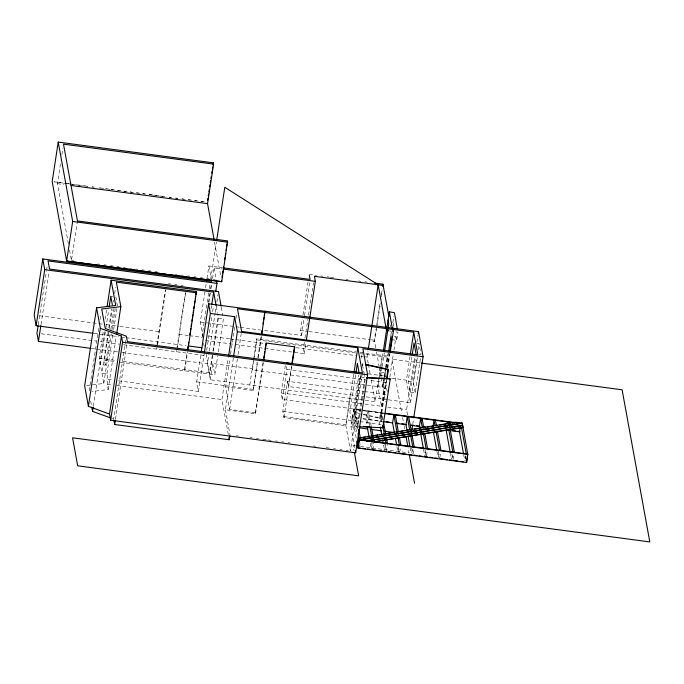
<?xml version="1.0" encoding="UTF-8"?>
<svg xmlns="http://www.w3.org/2000/svg" width="684" height="684" viewBox="0 0 684 684"><rect width="100%" height="100%" fill="white"/><g stroke="black" fill="none" stroke-linecap="round" stroke-linejoin="round"><path stroke-width="0.51" stroke-dasharray="3.42 2.56" d="M68.409 243.855L57.456 183.663L60.637 162.869M61.911 154.55L62.868 148.317M38.244 324.823L46.418 271.377M46.58 270.325L47.222 266.136M41.014 324.609L49.034 272.206M71.598 259.416L77.48 220.949M89.185 390.846L98.812 327.901M100.095 319.505L100.899 314.264M86.671 385.579L103.78 383.45L99.189 358.211L103.378 330.808M105.156 319.206L106.61 309.724M93.366 406.116L104.763 331.637M105.31 331.945L100.334 364.495L105.353 365.162L110.167 333.655M105.952 327.739L108.688 309.895M108.157 332.125L101.89 373.079L106.909 373.746L107.944 379.406L107.2 384.28L108.149 389.512L92.041 391.513M108.799 327.927L111.697 309.023M105.353 365.162L104.438 360.135L108.628 332.732M109.269 328.508L112.176 309.536M113.305 302.157L113.63 300.054M114.596 293.727L115.562 287.4M110.808 329.457L114.023 308.458M103.78 383.45L111.364 333.903M112.005 329.688L115.237 308.612M106.909 373.746L113.014 333.843M113.664 329.645L117.357 305.492L115.793 296.907M108.149 389.512L116.331 336.006M125.719 340.384L113.681 419.061L111.766 418.36M115.476 419.258L127.352 341.632M156.969 344.753L165.408 289.64M157.217 345.873L156.739 349.037L156.508 347.78M157.38 344.813L165.793 289.879M176.994 347.421L185.424 292.299M177.079 349.592L185.809 292.538M184.492 369.557L187.074 352.696M184.723 370.813L187.63 351.841M202.96 336.477L200.327 322.01L204.935 291.906M205.568 287.75L206.363 282.56M206.995 278.405L208.902 265.948L222.608 267.769M208.637 292.914L202.173 335.16L202.532 337.169M209.278 288.682L210.091 283.407M210.732 279.175L216.392 242.213M208.543 302.208L209.979 292.863M210.612 288.708L211.724 281.44M118.46 380.808L198.428 391.445L196.676 381.809L200.865 354.406M208.859 302.456L210.304 293.026M210.946 288.836L211.741 283.595M212.544 278.354L214.152 267.872L222.582 268.992M198.428 391.445L204.234 353.5M211.125 308.732L211.604 305.62M206.705 350.439L211.997 315.854M212.638 311.665L213.442 306.423M380.552 366.795L375.208 401.705L210.287 379.774L207.389 363.845L209.159 352.32M209.313 351.268L215.092 313.546M215.246 312.494L216.212 306.21M216.854 302.012L217.974 294.676M212.288 355.244L209.586 372.891L121.307 361.152M212.921 351.089L218.162 316.829M212.673 355.466L209.817 374.148L206.217 354.363M213.314 351.311L218.393 318.086L217.606 313.742M210.287 379.774L212.775 363.52L252.242 368.77L252.456 369.924L366.308 385.066M120.281 362.246L214.836 374.815L217.692 356.133M218.333 351.978L223.412 318.753L223.035 316.658M228.319 434.596L221.932 399.541L228.353 357.578M233.329 358.1L225.429 409.742L255.534 413.752L255.363 412.811L229.644 409.391L225.532 386.785L229.884 358.322M230.534 354.107L235.048 324.592M236.014 318.274L236.818 312.998M229.644 409.391L237.391 358.792M238.032 354.577L241.58 331.389M249.754 385.024L253.507 360.477M253.67 359.442L256.842 338.708L355.937 351.884M252.456 369.924L254.2 358.519M254.354 357.484L256.842 338.708M225.532 386.785L253.234 390.47L257.218 361.896M257.859 357.681L261.245 335.545M253.234 390.47L257.586 362.007M258.236 357.792L261.621 335.656M255.363 412.811L263.109 362.161M255.534 413.752L263.443 362.05M382.288 419.643L380.997 412.563L282.304 399.43L281.124 392.941L285.724 362.879M282.304 399.43L286.904 369.369L286.066 364.734M353.765 374.114L345.865 425.764L283.971 417.531L282.843 411.358L287.442 381.296L363.512 391.41M365.076 396.729L288.4 386.528L291.589 365.692M283.971 417.531L291.88 365.837M264.631 330.569L301.524 335.476L300.609 330.449L302.354 319.026M302.995 314.871L308.074 281.654M301.524 335.476L304.38 316.786M304.542 315.743L309.946 280.449M304.329 342.333L303.371 348.626L304.286 353.645L204.14 340.324M304.97 338.144L307.86 319.274M308.501 315.085L313.469 282.595M304.286 353.645L306.047 342.12M362.375 372.891L350.439 450.893L345.694 424.824L350.293 394.762M355.629 374.789L349.909 412.127L352.354 425.525L358.014 426.662L365.47 377.91L359.81 376.781L352.354 425.525M354.731 447.601L350.935 426.748L358.844 375.097M361.417 358.228L362.392 351.909M360.648 375.456L354.928 412.794L357.373 426.192L364.828 377.448L364.452 375.379M362.092 414.376L354.928 412.794L355.432 412.478L361.143 375.14M362.571 365.803L362.888 363.726L362.392 364.042L364.435 364.495M368.223 363.324L367.086 357.099L368.018 351.003M375.73 347.737L374.362 340.256L376.114 328.842M376.747 324.686L379.928 303.918M381.356 294.573L382.151 289.383M376.662 328.021L374.593 341.513L370.583 340.983M376.816 326.978L380.475 303.097M381.424 296.873L382.382 290.64M359.57 446.9L360.348 441.821M380.714 365.76L382.296 355.389L382.51 356.544M367.368 385.203L377.91 386.605L380.62 368.898M380.774 367.864L382.98 353.423M382.099 367.428L380.834 375.755L385.844 376.422L385.16 372.652L380.142 371.985M382.262 366.393L384.331 352.876M371.335 449.499L372.421 442.386M372.797 449.696L373.883 442.582M383.981 377.833L382.715 386.127L377.696 385.46L381.492 406.287L362.477 403.765M384.143 376.79L385.408 368.505M385.571 367.462L387.315 356.065L365.427 353.149M384.382 377.978L382.946 387.383L377.91 386.605M384.545 376.935L385.793 368.531M385.973 367.556L388.204 352.995M390.863 335.374L391.547 331.15M392.821 322.831L393.762 316.692M384.151 380.62L383.04 387.896L387.058 388.435M384.314 379.577L388.29 353.577M387.118 368.103L389.35 353.543M393.488 326.499L393.804 324.421L393.12 320.651M381.492 406.287L383.724 391.667L386.742 392.069M387.366 367.872L389.444 354.286M387.751 368.103L389.983 353.517M380.997 412.563L385.596 382.493L368.804 380.261M363.11 414.598L380.501 418.428L386.366 380.056M380.501 418.428L380.997 418.112L386.708 380.774M389.812 377.123L393.309 354.244M393.95 350.08L396.019 336.562L392 336.032M391.684 339.666L396.703 340.333L397.943 332.21L394.933 331.808M384.716 451.278L385.802 444.173M386.178 451.474L387.272 444.361M388.324 399.815L410.511 402.765L406.39 380.15L410.058 356.184M420.421 358.638L415.205 392.702L410.186 392.035L408.203 381.142L411.999 356.373M398.25 452.039L399.182 445.951M399.721 452.235L400.491 447.156M407.536 414.863L406.578 409.63L414.641 356.928M416.907 342.171L418.035 334.792M410.186 392.035L415.556 356.937M415.205 392.702L413.221 381.809L417.009 357.039M418.121 349.815L419.07 343.624L417.06 343.351M410.511 402.765L417.522 356.911M412.768 424.217L413.572 418.941M411.794 452.808L412.409 448.747M413.102 454.014L413.88 448.935M425.021 455.604L425.799 450.525M426.483 455.8L427.261 450.722M438.401 457.382L439.179 452.304M439.863 457.579L440.641 452.5M451.782 459.161L452.56 454.082M453.244 459.357L454.022 454.279M465.471 458.913L465.941 455.86M66.716 183.534L54.19 181.858L64.604 183.252M67.767 183.671L70.939 184.09M72 184.235L77.283 184.936M78.335 185.073L83.628 185.783M84.679 185.92L87.851 186.339L82.567 185.663M94.195 187.185L92.084 186.903L94.204 187.219M103.703 188.451L98.419 187.749L100.539 188.066M110.047 189.297L104.763 188.587L106.884 188.921M111.107 189.434L116.391 190.135M117.443 190.28L122.735 190.981M123.787 191.118L129.071 191.828M130.131 191.965L135.415 192.666M136.475 192.811L141.759 193.512M142.811 193.649L148.095 194.359M149.155 194.495L154.439 195.197M155.499 195.342L160.783 196.043M161.834 196.18L165.006 196.607M169.239 197.163L171.351 197.445M175.583 198.009L177.695 198.292M181.918 198.856L187.202 199.557M188.262 199.694L193.546 200.403M194.607 200.54L199.89 201.241M200.942 201.387L204.114 201.806M57.456 183.663L63.8 184.509M309.185 274.387L316.564 275.361M320.779 275.926L322.882 276.208M327.097 276.763L329.209 277.046M330.261 277.191L335.528 277.884M346.07 279.286L348.173 279.568M358.707 280.97L360.819 281.252M365.034 281.808L367.137 282.09M71.435 260.459L73.547 260.741M97.855 263.973L99.975 264.255M104.199 264.819L106.311 265.101M110.543 265.657L112.655 265.939M116.887 266.503L118.999 266.786M123.223 267.35L125.343 267.632M129.567 268.188L131.679 268.47M135.911 269.034L138.023 269.316M142.255 269.881L144.367 270.163M148.59 270.719L150.702 271.001M154.935 271.565L157.046 271.847M175.018 274.233L177.13 274.515M181.354 275.079L183.474 275.361M187.698 275.926L189.81 276.208M194.042 276.763L196.154 277.046M200.386 277.61L202.498 277.892M206.722 278.456L208.842 278.739M213.066 279.294L215.178 279.576M168.478 283.621L170.581 283.903M174.796 284.458L176.908 284.741M181.123 285.305L183.227 285.579M389.495 330.945L391.504 331.21M110.774 296.24L112.783 296.505M218.393 318.086L223.412 318.753M300.609 330.449L307.988 331.432M309.04 331.569L370.147 339.7M371.207 339.837L374.362 340.256M200.327 322.01L239.332 327.2M240.383 327.337L260.407 330.004M419.044 354.244L421.045 354.509L419.07 343.624M360.16 352.448L364.375 353.012M257.056 339.863L356.15 353.038M360.365 353.602L387.52 357.21L387.315 356.065M420.455 362.973L391.949 359.177L401.807 413.324M208.492 336.006L229.576 338.811M230.628 338.948L234.851 339.512M235.903 339.649L265.418 343.573M295.992 347.643L355.594 355.569M360.819 356.261L362.913 356.544M363.956 356.68L367.086 357.099M39.484 315.743L105.045 324.464M106.105 324.601L118.794 326.285M119.854 326.43L158.979 331.629M179.003 334.296L188.451 335.553M189.494 335.69L202.096 337.366M94.221 333.441L118.503 336.673M122.727 337.229L124.839 337.511M125.899 337.657L186.082 345.659M368.129 373.84L386.092 376.226M391.599 378.184L406.39 380.15M408.203 381.142L413.221 381.809M41.185 333.775L96.093 341.077M100.317 341.641L119.324 344.163M123.547 344.727L205.901 355.68M286.904 369.369L364.598 379.706M91.246 348.395L95.469 348.96M96.521 349.105L117.639 351.909M121.863 352.474L207.389 363.845M364.563 391.547L386.751 394.497M99.189 358.211L116.041 360.451M104.438 360.135L116.058 361.682M366.137 396.865L387.264 399.678M281.124 392.941L361.417 403.62M387.563 407.1L406.578 409.63M196.676 381.809L253.02 389.307M384.194 413.136L353.637 409.075L357.304 429.193M384.263 413.504L353.705 409.442L352.465 417.565L358.784 418.403M107.944 379.406L113.202 380.107M107.2 384.28L112.458 384.981M116.673 385.545L221.932 399.541M358.715 418.044L352.397 417.197L356.629 440.436M362.93 418.599L381.894 421.122M362.999 418.967L381.963 421.489M282.843 411.358L358.912 421.472M359.964 421.618L382.151 424.567M283.8 416.59L345.694 424.824M350.935 426.748L358.331 427.731M355.218 445.737L353.106 445.455L354.055 450.696M360.494 446.438L409.015 452.894L408.066 447.687M236.339 435.717L238.451 435.999M250.07 437.546L252.182 437.82M256.414 438.384L258.526 438.666M262.75 439.231L266.974 439.795M268.034 439.932L271.197 440.351M275.43 440.915L277.542 441.197M281.765 441.761L283.877 442.035M288.101 442.599L290.221 442.881M313.46 445.977L315.572 446.259M326.14 447.661L329.303 448.08M333.536 448.644L335.647 448.926M339.871 449.491L341.983 449.764M346.207 450.329L348.318 450.611M65.655 183.398L68.828 183.825M69.888 183.962L75.172 184.671M76.232 184.817L81.516 185.518M111.116 189.485L113.228 189.767M117.46 190.332L119.572 190.622M123.804 191.187L125.916 191.469M130.14 192.033L132.26 192.315M136.484 192.888L138.595 193.17M142.828 193.734L144.94 194.017M149.172 194.581L152.344 195.008M153.396 195.145L158.688 195.855M159.74 196L165.032 196.71M169.256 197.274L171.368 197.556M175.6 198.121L177.712 198.403M181.944 198.976L184.056 199.258M188.288 199.822L190.4 200.104M194.624 200.668L196.744 200.951M200.968 201.523L203.088 201.806M355.432 412.478L359.519 413.375M363.614 414.282L380.997 418.112M465.334 455.912L465.907 459.032M463.684 454.68L464.821 460.922M451.953 454.133L452.902 459.332M450.303 452.902L451.44 459.135M438.384 451.312L439.521 457.553M436.922 451.124L438.051 457.357M425.003 449.533L426.132 455.775M423.533 449.337L424.67 455.578M396.019 336.562L396.703 340.333M390.367 324.968L390.744 327.055M411.623 447.755L412.751 453.996M410.152 447.558L411.101 452.757M402.568 417.488L403.893 424.781M404.082 425.824L404.654 428.945M398.233 445.977L399.37 452.209M385.596 382.493L387.255 391.607M396.959 446.823L397.908 452.021M376.482 351.892L379.124 366.41M379.312 367.453L381.014 376.79M381.202 377.825L385.571 401.807M383.074 419.437L381.937 413.196L380.689 421.318L381.262 424.439M382.176 422.361L380.475 412.999L379.227 421.122L379.988 425.286M384.853 444.198L385.802 449.397M383.579 445.036L384.528 450.234M368.411 364.358L370.489 375.772M371.241 379.919L375.208 401.705M362.58 365.076L364.264 374.353M371.207 425.97L368.556 411.417L367.308 419.54L368.257 424.738M369.736 425.773L367.086 411.221L365.846 419.343L366.795 424.542M371.472 442.411L372.609 448.653M370.198 443.258L371.147 448.456M358.202 426.269L355.167 409.639L353.927 417.762L356.578 432.314M287.442 381.296L288.4 386.528M214.528 242.025L220.581 275.233M214.152 267.872L216.221 279.234M221.317 307.236L222.839 315.615M208.902 265.948L211.536 280.414M216.289 306.535L217.418 312.716M225.429 409.742L230.004 434.87M212.775 363.52L214.836 374.815M203.652 343.282L204.208 346.386M176.532 350.447L176.754 351.704M69.546 250.079L71.247 259.424M90.698 401.115L91.63 406.245"/><path stroke-width="1.03" d="M213.588 164.117L213.357 162.86L58.225 142.084L52.181 181.593L66.647 261.057L221.753 281.688L227.567 240.913L77.48 220.949L63.501 144.153L213.588 164.117L207.543 203.627L214.152 239.947M211.724 281.44L42.776 258.971L34.2 315.033L36.141 325.712L93.161 333.296M36.141 325.712L44.725 269.65L42.776 258.971M38.082 325.875L36.962 333.211L38.449 341.376L90.185 348.259M38.449 341.376L40.852 325.652M58.225 142.084L72.684 221.488L66.639 260.997L221.753 281.688L221.522 280.423M187.955 349.729L196.428 291.555L111.124 280.209L115.716 305.449L96.589 307.826L84.654 385.827L88.39 406.347L109.508 414.042L110.628 420.224L355.68 452.817L367.616 374.815L362.871 348.746L423.088 356.757L413.734 417.89M88.39 406.347L100.326 328.346L96.589 307.826M107.089 306.56L111.124 280.209M110.799 418.009L92.562 411.366L93.212 407.168M109.166 306.74L110.774 296.24L112.338 304.825M116.656 333.912L120.829 306.629L116.374 282.133L196.659 292.812M109.508 414.042L121.444 336.041L100.326 328.346M110.628 420.224L122.564 342.222L121.444 336.041M229.85 435.845L229.251 439.744L114.673 424.507L115.314 420.309M207.628 200.292L207.953 198.215M208.269 196.128L208.586 194.051M208.902 191.973L209.218 189.895M209.697 186.775L210.022 184.697M210.339 182.619L210.655 180.533M210.971 178.456L211.288 176.378M211.766 173.257L212.083 171.18M212.408 169.102L212.724 167.024M213.04 164.938L213.357 162.86M187.724 348.472L188.049 346.369M188.365 344.257L188.69 342.154M189.819 334.775L190.143 332.663M190.46 330.56L190.785 328.448M191.11 326.336L191.435 324.233M191.913 321.07L192.238 318.958M192.563 316.854L192.879 314.743M193.204 312.639L193.529 310.527M193.854 308.424L194.171 306.312M194.658 303.149L194.983 301.046M195.299 298.934L195.624 296.83M195.949 294.719L196.428 291.555M206.517 281.526L206.842 279.448M216.717 240.093L224.797 187.279L378.158 284.783L386.486 330.543L388.495 330.808M201.19 352.294L208.611 303.807L264.956 311.305L261.784 334.604M204.396 352.44L210.364 313.443L208.611 303.807M211.758 304.585L213.665 292.119L44.725 269.65M215.691 291.752L216.973 283.364L216.409 280.269M222.001 277.302L222.317 275.224M222.633 273.147L222.958 271.061M223.275 268.983L223.591 266.905M224.703 259.629L225.019 257.552M225.344 255.465L225.66 253.388M226.139 250.267L226.455 248.189M226.772 246.112L227.088 244.034M228.678 355.483L234.621 316.666L210.364 313.443M233.654 355.988L237.365 331.74L234.621 316.666M261.57 333.441L262.058 330.278M263.024 323.951L263.349 321.848M263.665 319.736L263.99 317.632M264.315 315.521L264.956 311.305M263.759 357.946L264.084 355.834M264.4 353.722L264.725 351.61M265.05 349.507L266.016 343.171M263.767 359.938L266.35 343.06L294.787 346.839L292.205 363.726M291.906 363.606L294.453 346.942M306.372 340.025L315.35 281.329L314.435 276.31L383.168 285.45M354.09 372.011L357.8 347.763L237.365 331.74M355.945 372.712L357.373 363.375L359.057 372.652M368.334 348.968L378.158 284.783M356.817 441.479L358.023 448.088L466.539 462.521L467.779 454.39L462.222 423.105L455.535 422.216L358.92 438.059L361.015 437.726M359.194 439.59L357.954 447.721L360.22 448.046M382.63 286.271L382.946 284.193L374.516 283.073M358.023 448.088L359.322 439.555L358.98 437.649M462.564 425.73L462.247 423.259L359.818 440.034L361.041 439.838M462.598 425.166L366.504 440.924L367.727 440.727M367.06 441L462.623 425.32L462.906 427.628L373.746 441.89L462.974 427.226M383.459 350.302L389.341 311.853L394.386 312.631L397.387 329.115M384.647 350.789L388.786 323.754L388.102 319.984M388.615 351.499L391 335.895L391.684 339.666L389.923 351.157M390.308 351.431L393.651 329.543L393.428 328.286L392.924 331.543L389.341 311.853M386.528 379.013L387.956 369.676L388.461 369.36L387.033 378.697M359.04 426.713L382.749 427.722L390.205 378.97L389.564 378.5L366.889 377.534M395.001 417.009L395.318 414.974L398.344 431.613M410.374 354.098L413.726 332.219L237.468 308.783L241.58 331.389L417.847 354.834L413.726 332.219M412.307 354.303L414.051 342.958L416.026 353.842M418.189 333.732L418.514 331.629L264.939 311.203M411.965 429.484L412.606 425.268M421.772 420.566L422.079 418.531L423.781 427.893M433.066 426.217L433.998 420.121L434.947 425.32M447.071 423.935L447.379 421.9L447.755 423.977M448.533 424.123L448.841 422.096L454.33 452.244M460.144 427.739L459.52 431.801L463.495 453.637M363.118 437.384L365.213 437.05M367.317 436.717L369.411 436.375M371.515 436.041L373.609 435.708M375.713 435.375L377.807 435.033M379.911 434.699L382.005 434.366M384.109 434.032L386.203 433.69M388.307 433.357L390.402 433.023M392.505 432.69L394.6 432.348M396.703 432.014L398.798 431.681M400.901 431.347L402.996 431.005M406.142 430.51L408.245 430.168M410.349 429.834L412.443 429.501M414.547 429.167L416.642 428.825M418.745 428.492L420.84 428.158M422.943 427.825L425.038 427.483M427.141 427.149L429.236 426.816M431.339 426.483L433.434 426.141M435.537 425.807L437.632 425.474M439.735 425.14L441.83 424.798M443.933 424.465L446.028 424.131M448.131 423.798L450.226 423.456M452.329 423.122L455.476 422.618M359.322 439.555L462.222 423.105M358.057 433.357L359.262 439.957L360.485 439.761M363.632 439.265L365.726 438.923M367.821 438.589L369.916 438.256M372.011 437.922L374.114 437.589M376.209 437.247L378.303 436.914M380.398 436.58L382.493 436.247M394.027 434.4L396.122 434.066M398.216 433.733L400.311 433.399M410.793 431.724L412.897 431.382M414.991 431.048L417.086 430.715M419.181 430.381L421.276 430.048M423.379 429.706L425.474 429.372M427.568 429.039L429.663 428.706M431.758 428.372L433.861 428.03M445.387 426.192L450.628 425.354M363.144 439.504L365.256 439.162M376.841 437.315L378.953 436.973M381.056 436.64L383.168 436.298M393.702 434.614L395.814 434.28M397.917 433.938L400.02 433.605M402.132 433.271L404.235 432.929M406.347 432.596L408.451 432.254M410.562 431.92L412.666 431.587M414.778 431.245L416.881 430.911M427.414 429.227L429.526 428.885M431.63 428.552L433.741 428.218M445.327 426.363L447.439 426.021M368.779 440.556L374.045 439.718M385.631 437.863L387.743 437.529M389.846 437.187L391.949 436.854M394.061 436.52L396.164 436.178M402.491 435.169L404.595 434.836M410.913 433.818L413.025 433.485M415.128 433.152L417.231 432.81M419.343 432.476L421.447 432.134M433.04 430.287L435.144 429.945M449.892 427.594L451.996 427.252M454.108 426.919L456.211 426.577M458.323 426.243L460.426 425.91M368.283 440.804L370.377 440.47M372.472 440.128L374.567 439.795M380.851 438.795L382.946 438.453M385.041 438.119L387.135 437.786M389.23 437.452L391.325 437.119M402.85 435.272L404.945 434.938M407.04 434.605L409.135 434.272M415.419 433.263L417.514 432.929M419.608 432.596L421.703 432.262M432.185 430.587L434.28 430.253M436.375 429.911L438.47 429.578M449.995 427.739L452.09 427.406M454.185 427.064L456.279 426.731M458.374 426.397L460.469 426.064M120.829 306.629L101.702 309.014L105.25 328.491L126.36 336.186L127.352 341.632L362.375 372.891L357.8 347.763M366.504 377.961L390.205 378.97M363.555 426.457L369.736 426.722M380.039 427.158L382.749 427.722M71.196 185.492L207.543 203.627M223.659 267.914L310.1 279.405L309.373 275.387M223.634 269.137L315.35 281.329M216.973 283.364L48.025 260.895L49.513 269.06L218.461 291.538L221.129 306.193M421.515 363.11L622.107 389.794L649.8 541.916L77.677 465.821L72.572 437.786L358.638 475.833L354.44 452.791M188.194 345.942L201.917 347.763M286.784 363.016L291.008 363.58M122.564 342.222L367.616 374.815M385.246 413.281L454.783 422.524M456.433 422.746L458.998 423.088M384.263 413.504L454.851 422.892M386.109 421.686L389.273 422.105M396.643 423.088L398.755 423.362M401.918 423.789L405.073 424.208M411.4 425.046L414.555 425.465M416.667 425.747L419.822 426.166M422.986 426.585L425.097 426.867M452.483 430.51L455.647 430.929M457.758 431.211L459.862 431.493M383.014 421.626L392.496 422.892M396.711 423.447L406.193 424.713M410.409 425.277L419.891 426.534M423.054 426.953L425.157 427.235M449.397 430.458L459.93 431.861M359.391 427.868L367.838 428.996M372.062 429.561L381.569 430.817M384.741 431.245L394.249 432.51M359.878 439.624L366.564 440.513M367.12 440.59L373.806 441.479M374.969 441.693L467.711 454.031L466.633 462.196M359.262 439.957L467.779 454.39M356.27 445.882L358.382 446.165M362.323 448.328L365.478 448.747M367.436 448.978L370.737 449.448M372.703 449.679L376.003 450.14M377.97 450.38L381.262 450.841M383.237 451.081L386.52 451.543M388.503 451.782L391.778 452.244M393.77 452.483L395.985 452.799M398.097 453.082L406.51 454.202M408.613 454.484L411.768 454.903M413.794 455.142L417.026 455.604M419.061 455.843L422.293 456.305M424.328 456.544L427.551 456.998M429.595 457.245L432.81 457.699M434.862 457.947L437.016 458.263M440.128 458.648L447.541 459.657M449.644 459.939L453.09 460.375M454.886 460.614L458.058 461.059M460.152 461.315L463.316 461.76M72.684 221.488L227.798 242.179M365.957 364.401L388.461 369.36M365.461 364.717L387.956 369.676M461.332 426.799L466.249 453.834M466.095 460.076L466.539 462.521M448.704 429.176L452.868 452.056M446.139 430.022L450.115 451.859M435.46 420.318L436.409 425.516M437.546 431.749L440.949 450.465M418.514 331.629L423.088 356.757M436.076 431.561L439.487 450.269M433.511 432.408L436.725 450.081M424.73 433.092L427.568 448.687M422.319 427.697L420.617 418.343L419.369 426.465L419.754 428.543M423.268 432.895L426.106 448.49M420.694 433.741L423.345 448.302M408.699 416.753L414.188 446.909M409.699 430.074L407.236 416.556L405.988 424.687L407.125 430.92M410.639 435.272L412.726 446.712M382.946 284.193L388.854 316.649M408.074 436.118L409.964 446.524M405.98 436.238L407.878 446.643M409.391 454.988L414.538 483.272M399.482 437.846L400.807 445.13M397.071 432.459L393.856 414.778L392.607 422.909L394.309 432.262M398.02 437.657L399.345 444.933M395.446 438.504L396.583 444.737M383.45 421.515L385.716 433.989M386.665 439.188L387.426 443.352M382.741 425.474L384.254 433.793M385.203 438.991L385.964 443.155M380.364 427.363L381.689 434.639M382.638 439.838L383.202 442.958M371.395 427.013L373.849 440.53M369.924 426.816L371.634 436.178M367.171 426.628L369.061 437.025M358.767 429.39L360.28 437.709M355.304 450.73L355.68 452.817M213.665 292.119L216.101 305.509M228.875 437.683L229.251 439.744M113.843 419.967L114.673 424.507M91.818 407.262L92.562 411.366"/></g></svg>
